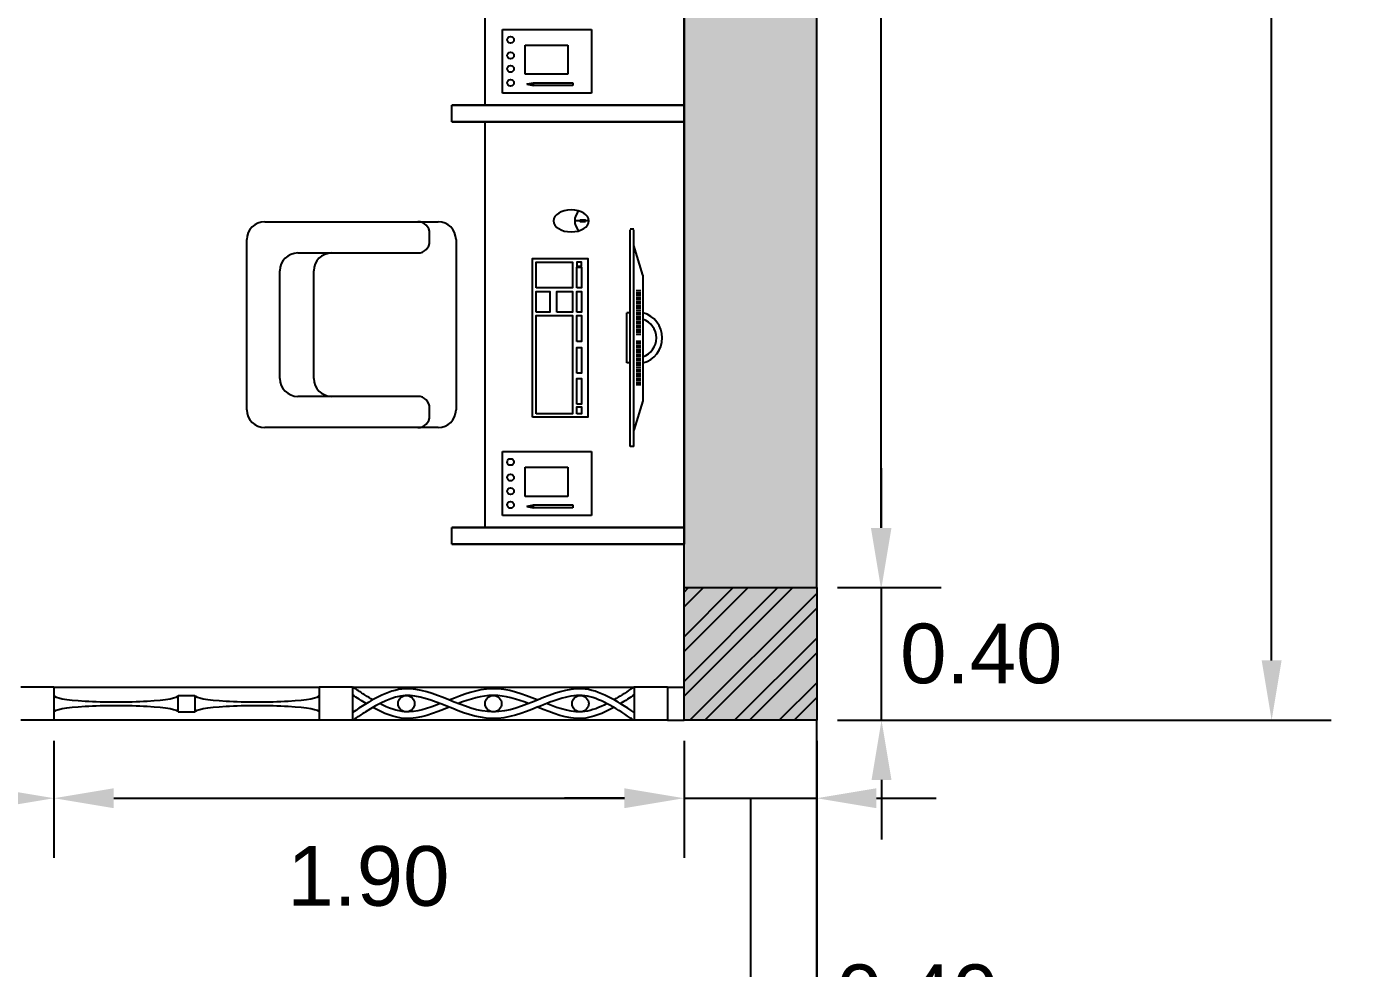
# Model space of a CAD drawing. Header units: millimetres. Extents: x 3409 to 3822, y 896 to 1108.
# Drawn here: x 3707.237 to 3711.297, y 1081.947 to 1084.785 of the extents above; entities that cross this region are included whole.
import ezdxf

# ---------------------------------------------------------------- set-up
doc = ezdxf.new("R2010")
doc.units = ezdxf.units.MM
for name, color, linetype in [('a-epipla', 8, 'Continuous'), ('a-toixoi', 5, 'Continuous'), ('diakekomenes', 9, 'Continuous'), ('DS_ST_quote 1_50', 7, 'Continuous'), ('Layer1', 5, 'Continuous'), ('ypostilwmata', 232, 'Continuous')]:
    doc.layers.add(name, color=color, linetype=linetype)
doc.styles.get("Standard").update_dxf_attribs({"font": 'arial.ttf'})
doc.dimstyles.get("Standard").update_dxf_attribs({"dimtxt": 0.18, "dimasz": 0.18, "dimexe": 0.18, "dimexo": 0.0625, "dimgap": 0.09, "dimtad": 0, "dimtih": 1, "dimtoh": 1, "dimdec": 4, "dimzin": 0, "dimdsep": 46, "dimtxsty": 'Standard', "dimcen": 0.09, "dimadec": 0, "dimazin": 0, "dimtfac": 1, "dimtdec": 4, "dimtofl": 0, "dimtmove": 0, "dimatfit": 3, "dimfxl": 1, "dimtolj": 1, "dimtzin": 0, "dimarcsym": 0})

# ---------------------------------------------------------------- blocks, each defined once
blk = doc.blocks.new('*D245')
at = {"layer": 'Defpoints', "color": 0, "transparency": 16777216}
for p in [(3706.2188, 1082.694), (3707.3188, 1082.694), (3707.3188, 1082.4588)]:
    blk.add_point(p, dxfattribs=at)
at = {"layer": 'DS_ST_quote 1_50', "color": 0, "lineweight": -2, "transparency": 16777216}
for p, q in [((3706.2188, 1082.6315), (3706.2188, 1082.2788)), ((3707.3188, 1082.6315), (3707.3188, 1082.2788)), ((3706.3988, 1082.4588), (3707.1388, 1082.4588))]:
    blk.add_line(p, q, dxfattribs=at)
at = {"layer": 'DS_ST_quote 1_50', "color": 0, "transparency": 16777216}
for points in [[(3706.3988, 1082.4888), (3706.3988, 1082.4288), (3706.2188, 1082.4588)], [(3707.1388, 1082.4888), (3707.1388, 1082.4288), (3707.3188, 1082.4588)]]:
    blk.add_solid(points, dxfattribs=at)
at = {"layer": 'DS_ST_quote 1_50', "color": 0, "transparency": 16777216, "insert": (3706.7688, 1082.2281), "char_height": 0.18, "attachment_point": 5}
blk.add_mtext('\\A1;1.10', dxfattribs=at)
blk = doc.blocks.new('*D246')
at = {"layer": 'Defpoints', "color": 0, "transparency": 16777216}
for p in [(3707.3188, 1082.694), (3709.2188, 1082.694), (3709.2188, 1082.4588)]:
    blk.add_point(p, dxfattribs=at)
at = {"layer": 'DS_ST_quote 1_50', "color": 0, "lineweight": -2, "transparency": 16777216}
for p, q in [((3707.3188, 1082.6315), (3707.3188, 1082.2788)), ((3709.2188, 1082.6315), (3709.2188, 1082.2788)), ((3707.4988, 1082.4588), (3709.0388, 1082.4588))]:
    blk.add_line(p, q, dxfattribs=at)
at = {"layer": 'DS_ST_quote 1_50', "color": 0, "transparency": 16777216}
for points in [[(3707.4988, 1082.4888), (3707.4988, 1082.4288), (3707.3188, 1082.4588)], [(3709.0388, 1082.4888), (3709.0388, 1082.4288), (3709.2188, 1082.4588)]]:
    blk.add_solid(points, dxfattribs=at)
at = {"layer": 'DS_ST_quote 1_50', "color": 0, "transparency": 16777216, "insert": (3708.2668, 1082.2232), "char_height": 0.18, "attachment_point": 5}
blk.add_mtext('\\A1;1.90', dxfattribs=at)
blk = doc.blocks.new('*D247')
at = {"layer": 'Defpoints', "color": 0, "transparency": 16777216}
for p in [(3709.2188, 1082.694), (3709.6188, 1082.6941), (3709.6188, 1082.4588)]:
    blk.add_point(p, dxfattribs=at)
at = {"layer": 'DS_ST_quote 1_50', "color": 0, "lineweight": -2, "transparency": 16777216}
for p, q in [((3709.2188, 1082.6315), (3709.2188, 1082.2788)), ((3709.6188, 1082.6316), (3709.6188, 1082.2788)), ((3709.0388, 1082.4588), (3708.8588, 1082.4588)), ((3709.2188, 1082.4588), (3709.6188, 1082.4588)), ((3709.4188, 1082.4588), (3709.4188, 1081.8662)), ((3709.7988, 1082.4588), (3709.9788, 1082.4588)), ((3709.4188, 1081.8662), (3709.5988, 1081.8662))]:
    blk.add_line(p, q, dxfattribs=at)
at = {"layer": 'DS_ST_quote 1_50', "color": 0, "transparency": 16777216}
for points in [[(3709.0388, 1082.4888), (3709.0388, 1082.4288), (3709.2188, 1082.4588)], [(3709.7988, 1082.4888), (3709.7988, 1082.4288), (3709.6188, 1082.4588)]]:
    blk.add_solid(points, dxfattribs=at)
at = {"layer": 'DS_ST_quote 1_50', "color": 0, "transparency": 16777216, "insert": (3709.9222, 1081.8662), "char_height": 0.18, "attachment_point": 5}
blk.add_mtext('\\A1;0.40', dxfattribs=at)
blk = doc.blocks.new('*D151')
at = {"layer": 'Defpoints', "color": 0, "transparency": 16777216}
for p in [(3709.6188, 1087.094), (3709.6188, 1083.0941), (3709.8124, 1083.0941)]:
    blk.add_point(p, dxfattribs=at)
at = {"layer": 'DS_ST_quote 1_50', "color": 0, "lineweight": -2, "transparency": 16777216}
for p, q in [((3709.6813, 1087.094), (3709.9924, 1087.094)), ((3709.8124, 1086.914), (3709.8124, 1083.2741)), ((3709.6813, 1083.0941), (3709.9924, 1083.0941))]:
    blk.add_line(p, q, dxfattribs=at)
at = {"layer": 'DS_ST_quote 1_50', "color": 0, "transparency": 16777216}
for points in [[(3709.7824, 1086.914), (3709.8424, 1086.914), (3709.8124, 1087.094)], [(3709.7824, 1083.2741), (3709.8424, 1083.2741), (3709.8124, 1083.0941)]]:
    blk.add_solid(points, dxfattribs=at)
at = {"layer": 'DS_ST_quote 1_50', "color": 0, "transparency": 16777216, "insert": (3710.1516, 1085.094), "char_height": 0.18, "attachment_point": 5}
blk.add_mtext('\\A1;4.00', dxfattribs=at)
blk = doc.blocks.new('*D152')
at = {"layer": 'Defpoints', "color": 0, "transparency": 16777216}
for p in [(3709.6188, 1083.0941), (3709.8143, 1083.0941), (3709.6188, 1082.6941)]:
    blk.add_point(p, dxfattribs=at)
at = {"layer": 'DS_ST_quote 1_50', "color": 0, "lineweight": -2, "transparency": 16777216}
for p, q in [((3709.8143, 1083.2741), (3709.8143, 1083.4541)), ((3709.6813, 1083.0941), (3709.9943, 1083.0941)), ((3709.8143, 1082.6941), (3709.8143, 1083.0941)), ((3709.6813, 1082.6941), (3709.9943, 1082.6941)), ((3709.8143, 1082.5141), (3709.8143, 1082.3341))]:
    blk.add_line(p, q, dxfattribs=at)
at = {"layer": 'DS_ST_quote 1_50', "color": 0, "transparency": 16777216}
for points in [[(3709.7843, 1083.2741), (3709.8443, 1083.2741), (3709.8143, 1083.0941)], [(3709.7843, 1082.5141), (3709.8443, 1082.5141), (3709.8143, 1082.6941)]]:
    blk.add_solid(points, dxfattribs=at)
at = {"layer": 'DS_ST_quote 1_50', "color": 0, "transparency": 16777216, "insert": (3710.1151, 1082.8941), "char_height": 0.18, "attachment_point": 5}
blk.add_mtext('\\A1;0.40', dxfattribs=at)
blk = doc.blocks.new('*D219')
at = {"layer": 'Defpoints', "color": 0, "transparency": 16777216}
for p in [(3709.6188, 1087.4941), (3710.9907, 1087.4941), (3709.6188, 1082.6941)]:
    blk.add_point(p, dxfattribs=at)
at = {"layer": 'DS_ST_quote 1_50', "color": 0, "lineweight": -2, "transparency": 16777216}
for p, q in [((3709.6813, 1087.4941), (3711.1707, 1087.4941)), ((3710.9907, 1087.3141), (3710.9907, 1085.276)), ((3710.9907, 1082.8741), (3710.9907, 1084.9122)), ((3709.6813, 1082.6941), (3711.1707, 1082.6941))]:
    blk.add_line(p, q, dxfattribs=at)
at = {"layer": 'DS_ST_quote 1_50', "color": 0, "transparency": 16777216}
for points in [[(3710.9607, 1087.3141), (3711.0207, 1087.3141), (3710.9907, 1087.4941)], [(3710.9607, 1082.8741), (3711.0207, 1082.8741), (3710.9907, 1082.6941)]]:
    blk.add_solid(points, dxfattribs=at)
at = {"layer": 'DS_ST_quote 1_50', "color": 0, "transparency": 16777216, "insert": (3710.9907, 1085.0941), "char_height": 0.18, "attachment_point": 5}
blk.add_mtext('\\A1;4.80', dxfattribs=at)
blk = doc.blocks.new('*D223')
at = {"layer": 'Defpoints', "color": 0, "transparency": 16777216}
for p in [(3699.0188, 1082.6941), (3709.6188, 1082.6941), (3709.6188, 1081.2449)]:
    blk.add_point(p, dxfattribs=at)
at = {"layer": 'DS_ST_quote 1_50', "color": 0, "lineweight": -2, "transparency": 16777216}
for p, q in [((3699.0188, 1082.6316), (3699.0188, 1081.0649)), ((3709.6188, 1082.6316), (3709.6188, 1081.0649)), ((3699.1988, 1081.2449), (3703.9338, 1081.2449)), ((3709.4388, 1081.2449), (3704.7037, 1081.2449))]:
    blk.add_line(p, q, dxfattribs=at)
at = {"layer": 'DS_ST_quote 1_50', "color": 0, "transparency": 16777216}
for points in [[(3699.1988, 1081.2749), (3699.1988, 1081.2149), (3699.0188, 1081.2449)], [(3709.4388, 1081.2749), (3709.4388, 1081.2149), (3709.6188, 1081.2449)]]:
    blk.add_solid(points, dxfattribs=at)
at = {"layer": 'DS_ST_quote 1_50', "color": 0, "transparency": 16777216, "insert": (3704.3188, 1081.2449), "char_height": 0.18, "attachment_point": 5}
blk.add_mtext('\\A1;10.60', dxfattribs=at)

msp = doc.modelspace()

# ---------------------------------------------------------------- hatches: boundary and pattern name
at = {"layer": 'a-epipla'}
h = msp.add_hatch(dxfattribs=at)
h.set_pattern_fill('ANSI32', color=256, scale=0.01)
h.set_pattern_definition([(45, (264.24471, 2.56293), (-0.067351921, 0.067351921), []), (45, (264.28961, 2.56293), (-0.067351921, 0.067351921), [])])
h.paths.add_polyline_path([(3682.4188, 1087.4941), (3682.0188, 1087.4941), (3682.0188, 1087.0941), (3682.4188, 1087.0941)])
h.paths.add_polyline_path([(3685.8188, 1087.4941), (3685.4188, 1087.4941), (3685.4188, 1087.0941), (3685.8188, 1087.0941)])
h.paths.add_polyline_path([(3689.2188, 1087.4941), (3688.8188, 1087.4941), (3688.8188, 1087.0941), (3689.2188, 1087.0941)])
h.paths.add_polyline_path([(3692.6188, 1087.4941), (3692.2188, 1087.4941), (3692.2188, 1087.0941), (3692.6188, 1087.0941)])
h.paths.add_polyline_path([(3696.0188, 1087.4941), (3695.6188, 1087.4941), (3695.6188, 1087.0941), (3696.0188, 1087.0941)])
h.paths.add_polyline_path([(3696.0188, 1083.0941), (3695.6188, 1083.0941), (3695.6188, 1082.6941), (3696.0188, 1082.6941)])
h.paths.add_polyline_path([(3692.6188, 1083.0941), (3692.2188, 1083.0941), (3692.2188, 1082.6941), (3692.6188, 1082.6941)])
h.paths.add_polyline_path([(3689.2188, 1083.0941), (3688.8188, 1083.0941), (3688.8188, 1082.6941), (3689.2188, 1082.6941)])
h.paths.add_polyline_path([(3685.8188, 1083.0941), (3685.4188, 1083.0941), (3685.4188, 1082.6941), (3685.8188, 1082.6941)])
h.paths.add_polyline_path([(3682.4188, 1083.0941), (3682.0188, 1083.0941), (3682.0188, 1082.6941), (3682.4188, 1082.6941)])
h.paths.add_polyline_path([(3699.4188, 1087.4941), (3699.0188, 1087.4941), (3699.0188, 1087.0941), (3699.4188, 1087.0941)])
h.paths.add_polyline_path([(3702.8188, 1087.4941), (3702.4188, 1087.4941), (3702.4188, 1087.0941), (3702.8188, 1087.0941)])
h.paths.add_polyline_path([(3706.2188, 1087.4941), (3705.8188, 1087.4941), (3705.8188, 1087.0941), (3706.2188, 1087.0941)])
h.paths.add_polyline_path([(3709.6188, 1087.4941), (3709.2188, 1087.4941), (3709.2188, 1087.0941), (3709.6188, 1087.0941)])
h.paths.add_polyline_path([(3709.6188, 1083.0941), (3709.2188, 1083.0941), (3709.2188, 1082.6941), (3709.6188, 1082.6941)])
h.paths.add_polyline_path([(3706.2188, 1083.0941), (3705.8188, 1083.0941), (3705.8188, 1082.6941), (3706.2188, 1082.6941)])
h.paths.add_polyline_path([(3702.8188, 1083.0941), (3702.4188, 1083.0941), (3702.4188, 1082.6941), (3702.8188, 1082.6941)])
h.paths.add_polyline_path([(3699.4188, 1083.0941), (3699.0188, 1083.0941), (3699.0188, 1082.6941), (3699.4188, 1082.6941)])
h.paths.add_polyline_path([(3716.0188, 1087.4941), (3715.6188, 1087.4941), (3715.6188, 1087.0941), (3716.0188, 1087.0941)])
h.paths.add_polyline_path([(3719.4188, 1087.4941), (3719.0188, 1087.4941), (3719.0188, 1087.0941), (3719.4188, 1087.0941)])
h.paths.add_polyline_path([(3722.8188, 1087.4941), (3722.4188, 1087.4941), (3722.4188, 1087.0941), (3722.8188, 1087.0941)])
h.paths.add_polyline_path([(3726.2188, 1087.4941), (3725.8188, 1087.4941), (3725.8188, 1087.0941), (3726.2188, 1087.0941)])
h.paths.add_polyline_path([(3716.0188, 1083.0941), (3715.6188, 1083.0941), (3715.6188, 1082.6941), (3716.0188, 1082.6941)])
h.paths.add_polyline_path([(3719.4188, 1083.0941), (3719.0188, 1083.0941), (3719.0188, 1082.6941), (3719.4188, 1082.6941)])
h.paths.add_polyline_path([(3722.8188, 1083.0941), (3722.4188, 1083.0941), (3722.4188, 1082.6941), (3722.8188, 1082.6941)])
h.paths.add_polyline_path([(3726.2188, 1083.0941), (3725.8188, 1083.0941), (3725.8188, 1082.6941), (3726.2188, 1082.6941)])
h.paths.add_polyline_path([(3729.6188, 1087.4941), (3729.2188, 1087.4941), (3729.2188, 1087.0941), (3729.6188, 1087.0941)])
h.paths.add_polyline_path([(3733.0188, 1087.4941), (3732.6188, 1087.4941), (3732.6188, 1087.0941), (3733.0188, 1087.0941)])
h.paths.add_polyline_path([(3736.4188, 1087.4941), (3736.0188, 1087.4941), (3736.0188, 1087.0941), (3736.4188, 1087.0941)])
h.paths.add_polyline_path([(3739.8188, 1087.4941), (3739.4188, 1087.4941), (3739.4188, 1087.0941), (3739.8188, 1087.0941)])
h.paths.add_polyline_path([(3743.2188, 1087.4941), (3742.8188, 1087.4941), (3742.8188, 1087.0941), (3743.2188, 1087.0941)])
h.paths.add_polyline_path([(3743.2188, 1083.0941), (3742.8188, 1083.0941), (3742.8188, 1082.6941), (3743.2188, 1082.6941)])
h.paths.add_polyline_path([(3739.8188, 1083.0941), (3739.4188, 1083.0941), (3739.4188, 1082.6941), (3739.8188, 1082.6941)])
h.paths.add_polyline_path([(3736.4188, 1083.0941), (3736.0188, 1083.0941), (3736.0188, 1082.6941), (3736.4188, 1082.6941)])
h.paths.add_polyline_path([(3733.0188, 1083.0941), (3732.6188, 1083.0941), (3732.6188, 1082.6941), (3733.0188, 1082.6941)])
h.paths.add_polyline_path([(3729.6188, 1083.0941), (3729.2188, 1083.0941), (3729.2188, 1082.6941), (3729.6188, 1082.6941)])
h = msp.add_hatch(dxfattribs=at)
h.set_pattern_fill('AR-CONC', color=256, scale=0.00088)
h.set_pattern_definition([(50, (264.24471, 2.56293), (0.1603225087, -0.0140263953), [0.016764, -0.184404]), (355, (264.24471, 2.56293), (-0.031014211, 0.168130024), [0.0134112, -0.147523714]), (100.4514447, (264.25807, 2.56176), (0.1293082974, 0.154103622), [0.014247208, -0.156719415]), (46.1842, (264.24471, 2.60764), (0.238549556, -0.036997249), [0.025146, -0.276606]), (96.6355576, (264.2646, 2.60455), (0.208915638, 0.21773499), [0.02137082, -0.235079335]), (351.184151, (264.2447, 2.60764), (0.208915638, 0.21773499), [0.020116771, -0.221284564]), (21, (264.26706, 2.59646), (0.1334206643, -0.0899933744), [0.016764, -0.184404]), (326, (264.26706, 2.59646), (0.054385785, 0.16208541), [0.0134112, -0.1475232]), (71.451445, (264.27818, 2.58896), (0.187806449, 0.0720920366), [0.014247208, -0.156719145]), (37.5, (264.24471, 2.562933), (0.0027179709, 0.0744084342), [0, -0.14573504, 0, -0.1497584, 0, -0.148082]), (7.5, (264.24471, 2.56293), (0.058801303, 0.0881589058), [0, -0.08538464, 0, -0.14238224, 0, -0.0564388]), (327.5, (264.194866, 2.56293), (0.1193197237, -0.0050412947), [0, -0.05588, 0, -0.1743456, 0, -0.2313432]), (317.5, (264.17251, 2.56293), (0.1303536796, 0.022375312), [0, -0.072644, 0, -0.11578336, 0, -0.1642872])])
h.paths.add_polyline_path([(3682.4188, 1087.4941), (3682.0188, 1087.4941), (3682.0188, 1087.0941), (3682.4188, 1087.0941)])
h.paths.add_polyline_path([(3685.8188, 1087.4941), (3685.4188, 1087.4941), (3685.4188, 1087.0941), (3685.8188, 1087.0941)])
h.paths.add_polyline_path([(3682.4188, 1083.0941), (3682.0188, 1083.0941), (3682.0188, 1082.6941), (3682.4188, 1082.6941)])
h.paths.add_polyline_path([(3685.8188, 1083.0941), (3685.4188, 1083.0941), (3685.4188, 1082.6941), (3685.8188, 1082.6941)])
h.paths.add_polyline_path([(3689.2188, 1087.4941), (3688.8188, 1087.4941), (3688.8188, 1087.0941), (3689.2188, 1087.0941)])
h.paths.add_polyline_path([(3689.2188, 1083.0941), (3688.8188, 1083.0941), (3688.8188, 1082.6941), (3689.2188, 1082.6941)])
h.paths.add_polyline_path([(3692.6188, 1083.0941), (3692.2188, 1083.0941), (3692.2188, 1082.6941), (3692.6188, 1082.6941)])
h.paths.add_polyline_path([(3692.6188, 1087.4941), (3692.2188, 1087.4941), (3692.2188, 1087.0941), (3692.6188, 1087.0941)])
h.paths.add_polyline_path([(3696.0188, 1087.4941), (3695.6188, 1087.4941), (3695.6188, 1087.0941), (3696.0188, 1087.0941)])
h.paths.add_polyline_path([(3696.0188, 1083.0941), (3695.6188, 1083.0941), (3695.6188, 1082.6941), (3696.0188, 1082.6941)])
h.paths.add_polyline_path([(3699.4188, 1083.0941), (3699.0188, 1083.0941), (3699.0188, 1082.6941), (3699.4188, 1082.6941)])
h.paths.add_polyline_path([(3699.4188, 1087.4941), (3699.0188, 1087.4941), (3699.0188, 1087.0941), (3699.4188, 1087.0941)])
h.paths.add_polyline_path([(3702.8188, 1087.4941), (3702.4188, 1087.4941), (3702.4188, 1087.0941), (3702.8188, 1087.0941)])
h.paths.add_polyline_path([(3702.8188, 1083.0941), (3702.4188, 1083.0941), (3702.4188, 1082.6941), (3702.8188, 1082.6941)])
h.paths.add_polyline_path([(3706.2188, 1087.4941), (3705.8188, 1087.4941), (3705.8188, 1087.0941), (3706.2188, 1087.0941)])
h.paths.add_polyline_path([(3706.2188, 1083.0941), (3705.8188, 1083.0941), (3705.8188, 1082.6941), (3706.2188, 1082.6941)])
h.paths.add_polyline_path([(3709.6188, 1087.4941), (3709.2188, 1087.4941), (3709.2188, 1087.0941), (3709.6188, 1087.0941)])
h.paths.add_polyline_path([(3709.6188, 1083.0941), (3709.2188, 1083.0941), (3709.2188, 1082.6941), (3709.6188, 1082.6941)])
h.paths.add_polyline_path([(3716.0188, 1087.4941), (3715.6188, 1087.4941), (3715.6188, 1087.0941), (3716.0188, 1087.0941)])
h.paths.add_polyline_path([(3719.4188, 1087.4941), (3719.0188, 1087.4941), (3719.0188, 1087.0941), (3719.4188, 1087.0941)])
h.paths.add_polyline_path([(3716.0188, 1083.0941), (3715.6188, 1083.0941), (3715.6188, 1082.6941), (3716.0188, 1082.6941)])
h.paths.add_polyline_path([(3719.4188, 1083.0941), (3719.0188, 1083.0941), (3719.0188, 1082.6941), (3719.4188, 1082.6941)])
h.paths.add_polyline_path([(3722.8188, 1087.4941), (3722.4188, 1087.4941), (3722.4188, 1087.0941), (3722.8188, 1087.0941)])
h.paths.add_polyline_path([(3722.8188, 1083.0941), (3722.4188, 1083.0941), (3722.4188, 1082.6941), (3722.8188, 1082.6941)])
h.paths.add_polyline_path([(3726.2188, 1087.4941), (3725.8188, 1087.4941), (3725.8188, 1087.0941), (3726.2188, 1087.0941)])
h.paths.add_polyline_path([(3726.2188, 1083.0941), (3725.8188, 1083.0941), (3725.8188, 1082.6941), (3726.2188, 1082.6941)])
h.paths.add_polyline_path([(3729.6188, 1087.4941), (3729.2188, 1087.4941), (3729.2188, 1087.0941), (3729.6188, 1087.0941)])
h.paths.add_polyline_path([(3729.6188, 1083.0941), (3729.2188, 1083.0941), (3729.2188, 1082.6941), (3729.6188, 1082.6941)])
h.paths.add_polyline_path([(3733.0188, 1087.4941), (3732.6188, 1087.4941), (3732.6188, 1087.0941), (3733.0188, 1087.0941)])
h.paths.add_polyline_path([(3733.0188, 1083.0941), (3732.6188, 1083.0941), (3732.6188, 1082.6941), (3733.0188, 1082.6941)])
h.paths.add_polyline_path([(3736.4188, 1087.4941), (3736.0188, 1087.4941), (3736.0188, 1087.0941), (3736.4188, 1087.0941)])
h.paths.add_polyline_path([(3736.4188, 1083.0941), (3736.0188, 1083.0941), (3736.0188, 1082.6941), (3736.4188, 1082.6941)])
h.paths.add_polyline_path([(3739.8188, 1087.4941), (3739.4188, 1087.4941), (3739.4188, 1087.0941), (3739.8188, 1087.0941)])
h.paths.add_polyline_path([(3739.8188, 1083.0941), (3739.4188, 1083.0941), (3739.4188, 1082.6941), (3739.8188, 1082.6941)])
h.paths.add_polyline_path([(3743.2188, 1083.0941), (3742.8188, 1083.0941), (3742.8188, 1082.6941), (3743.2188, 1082.6941)])
h.paths.add_polyline_path([(3743.2188, 1087.4941), (3742.8188, 1087.4941), (3742.8188, 1087.0941), (3743.2188, 1087.0941)])
at = {"layer": 'Layer1'}
h = msp.add_hatch(color=256, dxfattribs=at)
h.dxf.hatch_style = 1
h.paths.add_polyline_path([(3679.1188, 1080.6941), (3679.7188, 1080.6941), (3679.7188, 1090.194), (3696.0188, 1090.194), (3696.0188, 1090.794), (3679.1188, 1090.794)])
h.paths.add_polyline_path([(3682.2188, 1084.9941), (3685.4188, 1084.9941), (3685.4188, 1085.1941), (3682.2188, 1085.1941), (3682.2188, 1086.1441), (3683.7355, 1086.1441), (3683.7355, 1086.3441), (3682.2188, 1086.3441), (3682.2188, 1087.0941), (3682.0188, 1087.0941), (3682.0188, 1083.0941), (3682.2188, 1083.0941), (3682.2188, 1083.8441), (3683.7355, 1083.8441), (3683.7355, 1084.0441), (3682.2188, 1084.0441)], flags=17)
h.paths.add_polyline_path([(3683.7355, 1087.2941), (3683.7355, 1087.4941), (3682.4188, 1087.4941), (3682.4188, 1087.2941)], flags=17)
h.paths.add_polyline_path([(3685.4188, 1087.2941), (3685.4188, 1087.4941), (3684.7381, 1087.4941), (3684.7381, 1087.2941)], flags=17)
h.paths.add_polyline_path([(3682.4188, 1082.8941), (3682.4188, 1082.6941), (3683.7354, 1082.6941), (3683.7355, 1082.8941)], flags=17)
h.paths.add_polyline_path([(3684.7381, 1082.8941), (3684.738, 1082.6941), (3685.4188, 1082.6941), (3685.4188, 1082.8941)], flags=17)
h.paths.add_polyline_path([(3685.8188, 1087.0941), (3685.4188, 1087.0941), (3685.4188, 1083.0941), (3685.8188, 1083.0941)], flags=17)
h.paths.add_polyline_path([(3695.6188, 1083.0941), (3696.0188, 1083.0941), (3696.0188, 1087.0941), (3695.6188, 1087.0941)])
h.paths.add_polyline_path([(3699.4188, 1087.0941), (3699.0188, 1087.0941), (3699.0188, 1083.0941), (3699.4188, 1083.0941)])
h.paths.add_polyline_path([(3709.6188, 1087.0941), (3709.2188, 1087.0941), (3709.2188, 1083.2252), (3709.2188, 1083.0941), (3709.6188, 1083.0941)])
h.paths.add_polyline_path([(3715.6188, 1083.0941), (3716.0188, 1083.0941), (3716.0188, 1087.0941), (3715.6188, 1087.0941)])

# ---------------------------------------------------------------- linework, layer by layer
at = {"layer": 'a-epipla'}
for p, q in [((3709.2188, 1087.0941), (3709.2188, 1083.2252)), ((3709.2188, 1087.0941), (3709.2188, 1083.2252)), ((3708.6188, 1084.5482), (3708.6188, 1085.7711)), ((3708.6717, 1084.5844), (3708.6717, 1084.7769)), ((3708.6717, 1084.7769), (3708.9402, 1084.7769)), ((3708.9402, 1084.7769), (3708.9402, 1084.5844)), ((3708.7394, 1084.6418), (3708.7394, 1084.7297)), ((3708.7394, 1084.7297), (3708.8685, 1084.7297)), ((3708.8685, 1084.7297), (3708.8685, 1084.6418)), ((3708.8685, 1084.6418), (3708.7394, 1084.6418)), ((3708.745, 1084.6118), (3708.765, 1084.616)), ((3708.765, 1084.615), (3708.745, 1084.6118)), ((3708.765, 1084.6139), (3708.745, 1084.6118)), ((3708.765, 1084.6128), (3708.745, 1084.6118)), ((3708.765, 1084.6118), (3708.745, 1084.6118)), ((3708.745, 1084.6118), (3708.765, 1084.6076)), ((3708.745, 1084.6118), (3708.765, 1084.6097)), ((3708.765, 1084.6086), (3708.745, 1084.6118)), ((3708.765, 1084.6107), (3708.745, 1084.6118)), ((3708.765, 1084.616), (3708.8836, 1084.616)), ((3708.765, 1084.6139), (3708.765, 1084.616)), ((3708.765, 1084.6118), (3708.765, 1084.6139)), ((3708.765, 1084.6097), (3708.765, 1084.6118)), ((3708.765, 1084.6076), (3708.765, 1084.6097)), ((3708.8836, 1084.6076), (3708.765, 1084.6076)), ((3708.8836, 1084.616), (3708.8836, 1084.6076)), ((3709.2188, 1084.5482), (3708.5188, 1084.5482)), ((3708.5188, 1084.4982), (3708.5188, 1084.5482)), ((3709.2188, 1084.5482), (3708.5188, 1084.5482)), ((3708.5188, 1084.4982), (3708.5188, 1084.5482)), ((3708.5188, 1084.4982), (3708.5188, 1084.5482)), ((3708.5188, 1084.5482), (3709.2188, 1084.5482)), ((3708.9402, 1084.5844), (3708.6717, 1084.5844)), ((3709.2188, 1084.4982), (3708.5188, 1084.4982)), ((3709.2188, 1084.4982), (3708.5188, 1084.4982)), ((3708.5188, 1084.4982), (3709.2188, 1084.4982)), ((3708.6188, 1083.2752), (3708.6188, 1084.4982)), ((3707.9543, 1084.1972), (3708.4156, 1084.1972)), ((3708.4156, 1084.1972), (3708.4772, 1084.1972)), ((3708.9058, 1084.1997), (3708.8891, 1084.1997)), ((3708.9319, 1084.1997), (3708.9221, 1084.1997)), ((3707.9003, 1083.6302), (3707.9003, 1084.1432)), ((3708.4516, 1084.1389), (3708.4516, 1084.1612)), ((3708.5312, 1084.1432), (3708.5312, 1083.6302)), ((3709.0678, 1084.1744), (3709.0562, 1084.1744)), ((3709.0562, 1083.5192), (3709.0562, 1084.1724)), ((3709.0678, 1083.5192), (3709.0678, 1084.1724)), ((3708.0538, 1084.1029), (3708.4156, 1084.1029)), ((3709.0948, 1084.0363), (3709.0678, 1084.1252)), ((3707.9998, 1083.7245), (3707.9998, 1084.0489)), ((3708.1021, 1083.7245), (3708.1021, 1084.0489)), ((3709.0948, 1084.0363), (3709.0948, 1083.6574)), ((3709.0882, 1083.9886), (3709.0749, 1083.9886)), ((3709.0882, 1083.982), (3709.0749, 1083.982)), ((3709.0882, 1083.9754), (3709.0749, 1083.9754)), ((3709.0882, 1083.9689), (3709.0749, 1083.9689)), ((3709.0882, 1083.9623), (3709.0749, 1083.9623)), ((3709.0882, 1083.9558), (3709.0749, 1083.9558)), ((3709.0882, 1083.9492), (3709.0749, 1083.9492)), ((3709.0882, 1083.9426), (3709.0749, 1083.9426)), ((3709.0882, 1083.9361), (3709.0749, 1083.9361)), ((3709.0463, 1083.7714), (3709.0463, 1083.9223)), ((3709.0562, 1083.9223), (3709.0463, 1083.9223)), ((3709.0882, 1083.9295), (3709.0749, 1083.9295)), ((3709.0882, 1083.9229), (3709.0749, 1083.9229)), ((3709.0882, 1083.9164), (3709.0749, 1083.9164)), ((3709.0882, 1083.9098), (3709.0749, 1083.9098)), ((3709.0882, 1083.9032), (3709.0749, 1083.9032)), ((3709.0882, 1083.8967), (3709.0749, 1083.8967)), ((3709.0882, 1083.8901), (3709.0749, 1083.8901)), ((3709.0882, 1083.8835), (3709.0749, 1083.8835)), ((3709.0882, 1083.877), (3709.0749, 1083.877)), ((3709.0882, 1083.8704), (3709.0749, 1083.8704)), ((3709.0882, 1083.8639), (3709.0749, 1083.8639)), ((3709.0882, 1083.8573), (3709.0749, 1083.8573)), ((3709.0882, 1083.8364), (3709.0749, 1083.8364)), ((3709.0882, 1083.8298), (3709.0749, 1083.8298)), ((3709.0882, 1083.8232), (3709.0749, 1083.8232)), ((3709.0882, 1083.8167), (3709.0749, 1083.8167)), ((3709.0882, 1083.8101), (3709.0749, 1083.8101)), ((3709.0882, 1083.8035), (3709.0749, 1083.8035)), ((3709.0882, 1083.797), (3709.0749, 1083.797)), ((3709.0882, 1083.7904), (3709.0749, 1083.7904)), ((3709.0882, 1083.7838), (3709.0749, 1083.7838)), ((3709.0882, 1083.7773), (3709.0749, 1083.7773)), ((3709.0562, 1083.7714), (3709.0463, 1083.7714)), ((3709.0882, 1083.7707), (3709.0749, 1083.7707)), ((3709.0882, 1083.7642), (3709.0749, 1083.7642)), ((3709.0882, 1083.7576), (3709.0749, 1083.7576)), ((3709.0882, 1083.751), (3709.0749, 1083.751)), ((3709.0882, 1083.7445), (3709.0749, 1083.7445)), ((3709.0882, 1083.7379), (3709.0749, 1083.7379)), ((3709.0882, 1083.7313), (3709.0749, 1083.7313)), ((3709.0882, 1083.7248), (3709.0749, 1083.7248)), ((3709.0882, 1083.7182), (3709.0749, 1083.7182)), ((3709.0882, 1083.7116), (3709.0749, 1083.7116)), ((3709.0882, 1083.7051), (3709.0749, 1083.7051)), ((3708.4156, 1083.6705), (3708.0538, 1083.6705)), ((3709.0948, 1083.6574), (3709.0678, 1083.5685)), ((3708.4516, 1083.6122), (3708.4516, 1083.6345)), ((3708.4772, 1083.5762), (3707.9543, 1083.5762)), ((3708.6717, 1083.3115), (3708.6717, 1083.5039)), ((3708.6717, 1083.5039), (3708.9402, 1083.5039)), ((3708.9402, 1083.5039), (3708.9402, 1083.3115)), ((3709.0678, 1083.5192), (3709.0562, 1083.5192)), ((3708.7394, 1083.3688), (3708.7394, 1083.4567)), ((3708.7394, 1083.4567), (3708.8685, 1083.4567)), ((3708.8685, 1083.4567), (3708.8685, 1083.3688)), ((3708.8685, 1083.3688), (3708.7394, 1083.3688)), ((3708.745, 1083.3388), (3708.765, 1083.3431)), ((3708.765, 1083.342), (3708.745, 1083.3388)), ((3708.765, 1083.3409), (3708.745, 1083.3388)), ((3708.765, 1083.3399), (3708.745, 1083.3388)), ((3708.765, 1083.3388), (3708.745, 1083.3388)), ((3708.745, 1083.3388), (3708.765, 1083.3346)), ((3708.745, 1083.3388), (3708.765, 1083.3367)), ((3708.765, 1083.3357), (3708.745, 1083.3388)), ((3708.765, 1083.3378), (3708.745, 1083.3388)), ((3708.765, 1083.3431), (3708.8836, 1083.3431)), ((3708.765, 1083.3409), (3708.765, 1083.3431)), ((3708.765, 1083.3388), (3708.765, 1083.3409)), ((3708.765, 1083.3367), (3708.765, 1083.3388)), ((3708.765, 1083.3346), (3708.765, 1083.3367)), ((3708.8836, 1083.3346), (3708.765, 1083.3346)), ((3708.8836, 1083.3431), (3708.8836, 1083.3346)), ((3708.9402, 1083.3115), (3708.6717, 1083.3115)), ((3709.2188, 1083.2752), (3708.5188, 1083.2752)), ((3708.5188, 1083.2252), (3708.5188, 1083.2752)), ((3709.2188, 1083.2752), (3708.5188, 1083.2752)), ((3708.5188, 1083.2252), (3708.5188, 1083.2752)), ((3708.5188, 1083.2252), (3708.5188, 1083.2752)), ((3708.5188, 1083.2752), (3709.2188, 1083.2752)), ((3709.2188, 1083.2252), (3708.5188, 1083.2252)), ((3709.2188, 1083.2252), (3708.5188, 1083.2252)), ((3708.5188, 1083.2252), (3709.2188, 1083.2252)), ((3707.3188, 1082.794), (3707.2188, 1082.794)), ((3707.3188, 1082.794), (3708.1188, 1082.794)), ((3707.3188, 1082.794), (3707.3188, 1082.694)), ((3707.6938, 1082.719), (3707.6938, 1082.769)), ((3707.6938, 1082.769), (3707.7438, 1082.769)), ((3707.7438, 1082.769), (3707.7438, 1082.719)), ((3708.1188, 1082.794), (3708.1188, 1082.694)), ((3708.2188, 1082.794), (3708.1188, 1082.794)), ((3708.2188, 1082.794), (3709.0688, 1082.794)), ((3708.2188, 1082.794), (3708.2188, 1082.694)), ((3709.0688, 1082.794), (3709.0688, 1082.694)), ((3709.1688, 1082.794), (3709.0688, 1082.794)), ((3709.1688, 1082.794), (3709.1688, 1082.694)), ((3709.1688, 1082.794), (3709.2188, 1082.794)), ((3707.6938, 1082.719), (3707.7438, 1082.719)), ((3707.3188, 1082.694), (3707.2188, 1082.694)), ((3708.1188, 1082.694), (3707.3188, 1082.694)), ((3708.2188, 1082.694), (3708.1188, 1082.694)), ((3709.0688, 1082.694), (3708.2188, 1082.694)), ((3709.1688, 1082.694), (3709.0688, 1082.694)), ((3709.1688, 1082.694), (3709.2188, 1082.694))]:
    msp.add_line(p, q, dxfattribs=at)
for points in [[(3708.9221, 1084.1975), (3708.9221, 1084.202), (3708.9058, 1084.202), (3708.9058, 1084.1975)], [(3708.7622, 1083.6076), (3708.7622, 1084.086), (3708.9286, 1084.086), (3708.9286, 1083.6076)], [(3708.7726, 1083.9976), (3708.7726, 1084.0756), (3708.882, 1084.0756), (3708.882, 1083.9976)], [(3708.9091, 1084.0627), (3708.9091, 1084.0756), (3708.8953, 1084.0756), (3708.8953, 1084.0627)], [(3708.8953, 1083.9976), (3708.8953, 1084.06), (3708.9091, 1084.06), (3708.9091, 1083.9976)], [(3708.7726, 1083.9248), (3708.7726, 1083.9872), (3708.8142, 1083.9872), (3708.8142, 1083.9248)], [(3708.835, 1083.9248), (3708.835, 1083.9872), (3708.882, 1083.9872), (3708.882, 1083.9248)], [(3708.8953, 1083.9248), (3708.8953, 1083.9872), (3708.9091, 1083.9872), (3708.9091, 1083.9248)], [(3708.7726, 1083.618), (3708.7726, 1083.9144), (3708.882, 1083.9144), (3708.882, 1083.618)], [(3708.8953, 1083.8364), (3708.8953, 1083.9144), (3708.9091, 1083.9144), (3708.9091, 1083.8364)], [(3708.8953, 1083.74), (3708.8953, 1083.818), (3708.9091, 1083.818), (3708.9091, 1083.74)], [(3708.8953, 1083.6469), (3708.8953, 1083.7249), (3708.9091, 1083.7249), (3708.9091, 1083.6469)], [(3708.8953, 1083.618), (3708.8953, 1083.6388), (3708.9091, 1083.6388), (3708.9091, 1083.618)]]:
    msp.add_lwpolyline(points, close=True, dxfattribs=at)
for centre, radius in [((3708.6958, 1084.7455), 0.01), ((3708.6958, 1084.6984), 0.01), ((3708.6958, 1084.6578), 0.01), ((3708.6958, 1084.616), 0.01), ((3708.6958, 1083.4726), 0.01), ((3708.6958, 1083.4255), 0.01), ((3708.6958, 1083.3849), 0.01), ((3708.6958, 1083.3431), 0.01), ((3708.3813, 1082.744), 0.025), ((3708.6438, 1082.744), 0.025), ((3708.9063, 1082.744), 0.025)]:
    msp.add_circle(centre, radius, dxfattribs=at)
for centre, radius, start, end in [((3708.9319, 1084.1997), 0.0428, 135.5151, 224.4849), ((3707.9543, 1084.1432), 0.054, 90, 180), ((3708.4156, 1084.1612), 0.036, 360, 90), ((3708.4772, 1084.1432), 0.054, 0, 90), ((3708.4156, 1084.1389), 0.036, 270, 0), ((3708.0538, 1084.0489), 0.054, 90, 180), ((3708.1561, 1084.0489), 0.054, 90, 180), ((3709.0753, 1083.8468), 0.078, 284.4953, 75.5047), ((3709.0753, 1083.8468), 0.06, 288.9765, 71.0235), ((3708.0538, 1083.7245), 0.054, 180, 270), ((3708.1561, 1083.7245), 0.054, 180, 270), ((3708.4156, 1083.6345), 0.036, 360, 90), ((3707.9543, 1083.6302), 0.054, 180, 270), ((3708.4156, 1083.6122), 0.036, 270, 360), ((3708.4772, 1083.6302), 0.054, 270, 0)]:
    msp.add_arc(centre, radius, start, end, dxfattribs=at)
at = {"layer": 'a-epipla', "extrusion": (0, 0, -1)}
msp.add_ellipse((3708.8785, 1084.1997), major_axis=(0.0534, 0), ratio=0.620987, dxfattribs=at)
at = {"layer": 'a-epipla'}
for centre in [(3707.5063, 1082.769), (3707.9313, 1082.769)]:
    msp.add_ellipse(centre, major_axis=(-0.1875, 0), ratio=0.106667, start_param=0, end_param=3.141593, dxfattribs=at)
at = {"layer": 'a-epipla', "extrusion": (0, 0, -1)}
for centre in [(3707.5063, 1082.7189), (3707.9313, 1082.7189)]:
    msp.add_ellipse(centre, major_axis=(-0.1875, 0), ratio=0.106667, start_param=0, end_param=3.141593, dxfattribs=at)
at = {"layer": 'a-epipla'}
msp.add_spline([(3709.0688, 1082.7174), (3708.91, 1082.7887), (3708.6438, 1082.719), (3708.3777, 1082.7887), (3708.2188, 1082.7174)], degree=3, dxfattribs=at)
for points in [[(3708.2604, 1082.744), (3708.2465, 1082.7525), (3708.2326, 1082.7616), (3708.2188, 1082.7706)], [(3709.0688, 1082.7706), (3709.0549, 1082.7616), (3709.0411, 1082.7525), (3709.0272, 1082.744)]]:
    msp.add_open_spline(points, degree=3, dxfattribs=at)
for points, knots in [([(3708.2801, 1082.7556), (3708.2726, 1082.7599), (3708.2651, 1082.7646), (3708.2483, 1082.7752), (3708.239, 1082.7813), (3708.2297, 1082.7874), (3708.2263, 1082.7896), (3708.2229, 1082.7918), (3708.2196, 1082.794)], [0.84174953, 0.84174953, 0.84174953, 0.84174953, 0.86739351, 0.86739351, 0.8984503, 0.8984503, 0.8984503, 0.90967283, 0.90967283, 0.90967283, 0.90967283]), ([(3709.0679, 1082.694), (3709.0645, 1082.6962), (3709.0612, 1082.6985), (3709.0578, 1082.7007), (3709.0094, 1082.7323), (3708.9628, 1082.7618), (3708.8761, 1082.7736), (3708.8285, 1082.754), (3708.7334, 1082.7158), (3708.6881, 1082.6981), (3708.5924, 1082.7), (3708.5477, 1082.7183), (3708.4592, 1082.754), (3708.416, 1082.7708), (3708.3401, 1082.7665), (3708.2996, 1082.7454), (3708.2483, 1082.7128), (3708.239, 1082.7068), (3708.2297, 1082.7007), (3708.2263, 1082.6985), (3708.2229, 1082.6962), (3708.2196, 1082.694)], [-0.0112131, -0.0112131, -0.0112131, -0.0112131, 0, 0, 0, 0.1610054, 0.1610054, 0.3220109, 0.3220109, 0.452396, 0.452396, 0.5827812, 0.5827812, 0.7250873, 0.7250873, 0.8673935, 0.8673935, 0.8984503, 0.8984503, 0.8984503, 0.9096728, 0.9096728, 0.9096728, 0.9096728]), ([(3708.7769, 1082.7548), (3708.7766, 1082.7549), (3708.7763, 1082.755), (3708.7334, 1082.7723), (3708.6881, 1082.7899), (3708.5944, 1082.7881), (3708.5515, 1082.7712), (3708.5107, 1082.7548)], [0.3210748, 0.3210748, 0.3210748, 0.3210748, 0.3220109, 0.3220109, 0.452396, 0.452396, 0.5772589, 0.5772589, 0.5772589, 0.5772589]), ([(3708.7498, 1082.744), (3708.7147, 1082.7576), (3708.6438, 1082.7804), (3708.573, 1082.7576), (3708.5378, 1082.744)], [0.3412053, 0.3412053, 0.3412053, 0.3412053, 0.4491388, 0.5571217, 0.5571217, 0.5571217, 0.5571217]), ([(3709.0679, 1082.794), (3709.0645, 1082.7918), (3709.0612, 1082.7896), (3709.0578, 1082.7874), (3709.0408, 1082.7762), (3709.0239, 1082.7653), (3709.0074, 1082.7556)], [-0.01121311, -0.01121311, -0.01121311, -0.01121311, 0, 0, 0, 0.05672948, 0.05672948, 0.05672948, 0.05672948]), ([(3708.5107, 1082.7332), (3708.4656, 1082.715), (3708.3871, 1082.6835), (3708.3122, 1082.7145), (3708.2801, 1082.7325)], [0.5849327, 0.5849327, 0.5849327, 0.5849327, 0.7242857, 0.8305677, 0.8305677, 0.8305677, 0.8305677]), ([(3708.4837, 1082.744), (3708.4457, 1082.7292), (3708.4101, 1082.7176), (3708.3533, 1082.7208), (3708.3275, 1082.7302), (3708.301, 1082.744)], [0.6052272, 0.6052272, 0.6052272, 0.6052272, 0.7250873, 0.7250873, 0.8177004, 0.8177004, 0.8177004, 0.8177004]), ([(3709.0074, 1082.7324), (3708.9753, 1082.7145), (3708.9006, 1082.6835), (3708.8221, 1082.715), (3708.7769, 1082.7332)], [0.0679649, 0.0679649, 0.0679649, 0.0679649, 0.1739844, 0.3134011, 0.3134011, 0.3134011, 0.3134011]), ([(3708.9864, 1082.744), (3708.9634, 1082.732), (3708.941, 1082.7233), (3708.8839, 1082.7155), (3708.8456, 1082.7278), (3708.804, 1082.744)], [0.080857, 0.080857, 0.080857, 0.080857, 0.1610054, 0.1610054, 0.2929507, 0.2929507, 0.2929507, 0.2929507])]:
    msp.add_open_spline(points, degree=3, knots=knots, dxfattribs=at)
at = {"layer": 'a-toixoi'}
for p, q in [((3709.2188, 1083.0941), (3709.2188, 1087.0941)), ((3709.6188, 1083.0941), (3709.6188, 1087.0941))]:
    msp.add_line(p, q, dxfattribs=at)
at = {"layer": 'diakekomenes'}
msp.add_line((3709.6188, 1080.6941), (3709.6188, 1082.6941), dxfattribs=at)
at = {"layer": 'ypostilwmata'}
msp.add_lwpolyline([(3709.2188, 1083.0941), (3709.6188, 1083.0941), (3709.6188, 1082.6941), (3709.2188, 1082.6941)], close=True, dxfattribs=at)

# ---------------------------------------------------------------- dimensions: what is measured, and where the dimension line sits
at = {"layer": 'DS_ST_quote 1_50'}
dim = msp.add_linear_dim(base=(3710.9907, 1087.4941), p1=(3709.6188, 1082.6941), p2=(3709.6188, 1087.4941), angle=90, dimstyle='Standard', override={"dimdec": 2, "dimtdec": 2, "dimfxl": 0.05}, dxfattribs=at)
dim.commit()
dim.dimension.update_dxf_attribs({"geometry": '*D219', "text_midpoint": (3710.9907, 1085.0941)})
for base, p1, picture, middle in [((3709.8124, 1083.0941), (3709.6188, 1087.094), '*D151', (3710.1516, 1085.094)), ((3709.8143, 1083.0941), (3709.6188, 1082.6941), '*D152', (3710.1151, 1082.8941))]:
    dim = msp.add_linear_dim(base=base, p1=p1, p2=(3709.6188, 1083.0941), angle=90, dimstyle='Standard', override={"dimdec": 2, "dimtdec": 2, "dimtmove": 1, "dimfxl": 0.05}, dxfattribs=at)
    dim.commit()
    dim.dimension.update_dxf_attribs({"geometry": picture, "text_midpoint": middle, "dimtype": 160})
for base, p1, override, picture, middle in [((3709.6188, 1081.2449), (3699.0188, 1082.6941), {"dimdec": 2, "dimtdec": 2, "dimfxl": 0.05}, '*D223', (3704.3188, 1081.2449)), ((3709.6188, 1082.4588), (3709.2188, 1082.694), {"dimdec": 2, "dimtdec": 2, "dimtmove": 1, "dimfxl": 0.05}, '*D247', (3709.6888, 1081.8662))]:
    dim = msp.add_linear_dim(base=base, p1=p1, p2=(3709.6188, 1082.6941), dimstyle='Standard', override=override, dxfattribs=at)
    dim.commit()
    dim.dimension.update_dxf_attribs({"geometry": picture, "text_midpoint": middle})
for base, p1, p2, picture, middle in [((3707.3188, 1082.4588), (3706.2188, 1082.694), (3707.3188, 1082.694), '*D245', (3706.7688, 1082.2281)), ((3709.2188, 1082.4588), (3707.3188, 1082.694), (3709.2188, 1082.694), '*D246', (3708.2668, 1082.2232))]:
    dim = msp.add_linear_dim(base=base, p1=p1, p2=p2, dimstyle='Standard', override={"dimdec": 2, "dimtdec": 2, "dimtmove": 1, "dimfxl": 0.05}, dxfattribs=at)
    dim.commit()
    dim.dimension.update_dxf_attribs({"geometry": picture, "text_midpoint": middle, "dimtype": 160})

doc.saveas('drawing.dxf')
